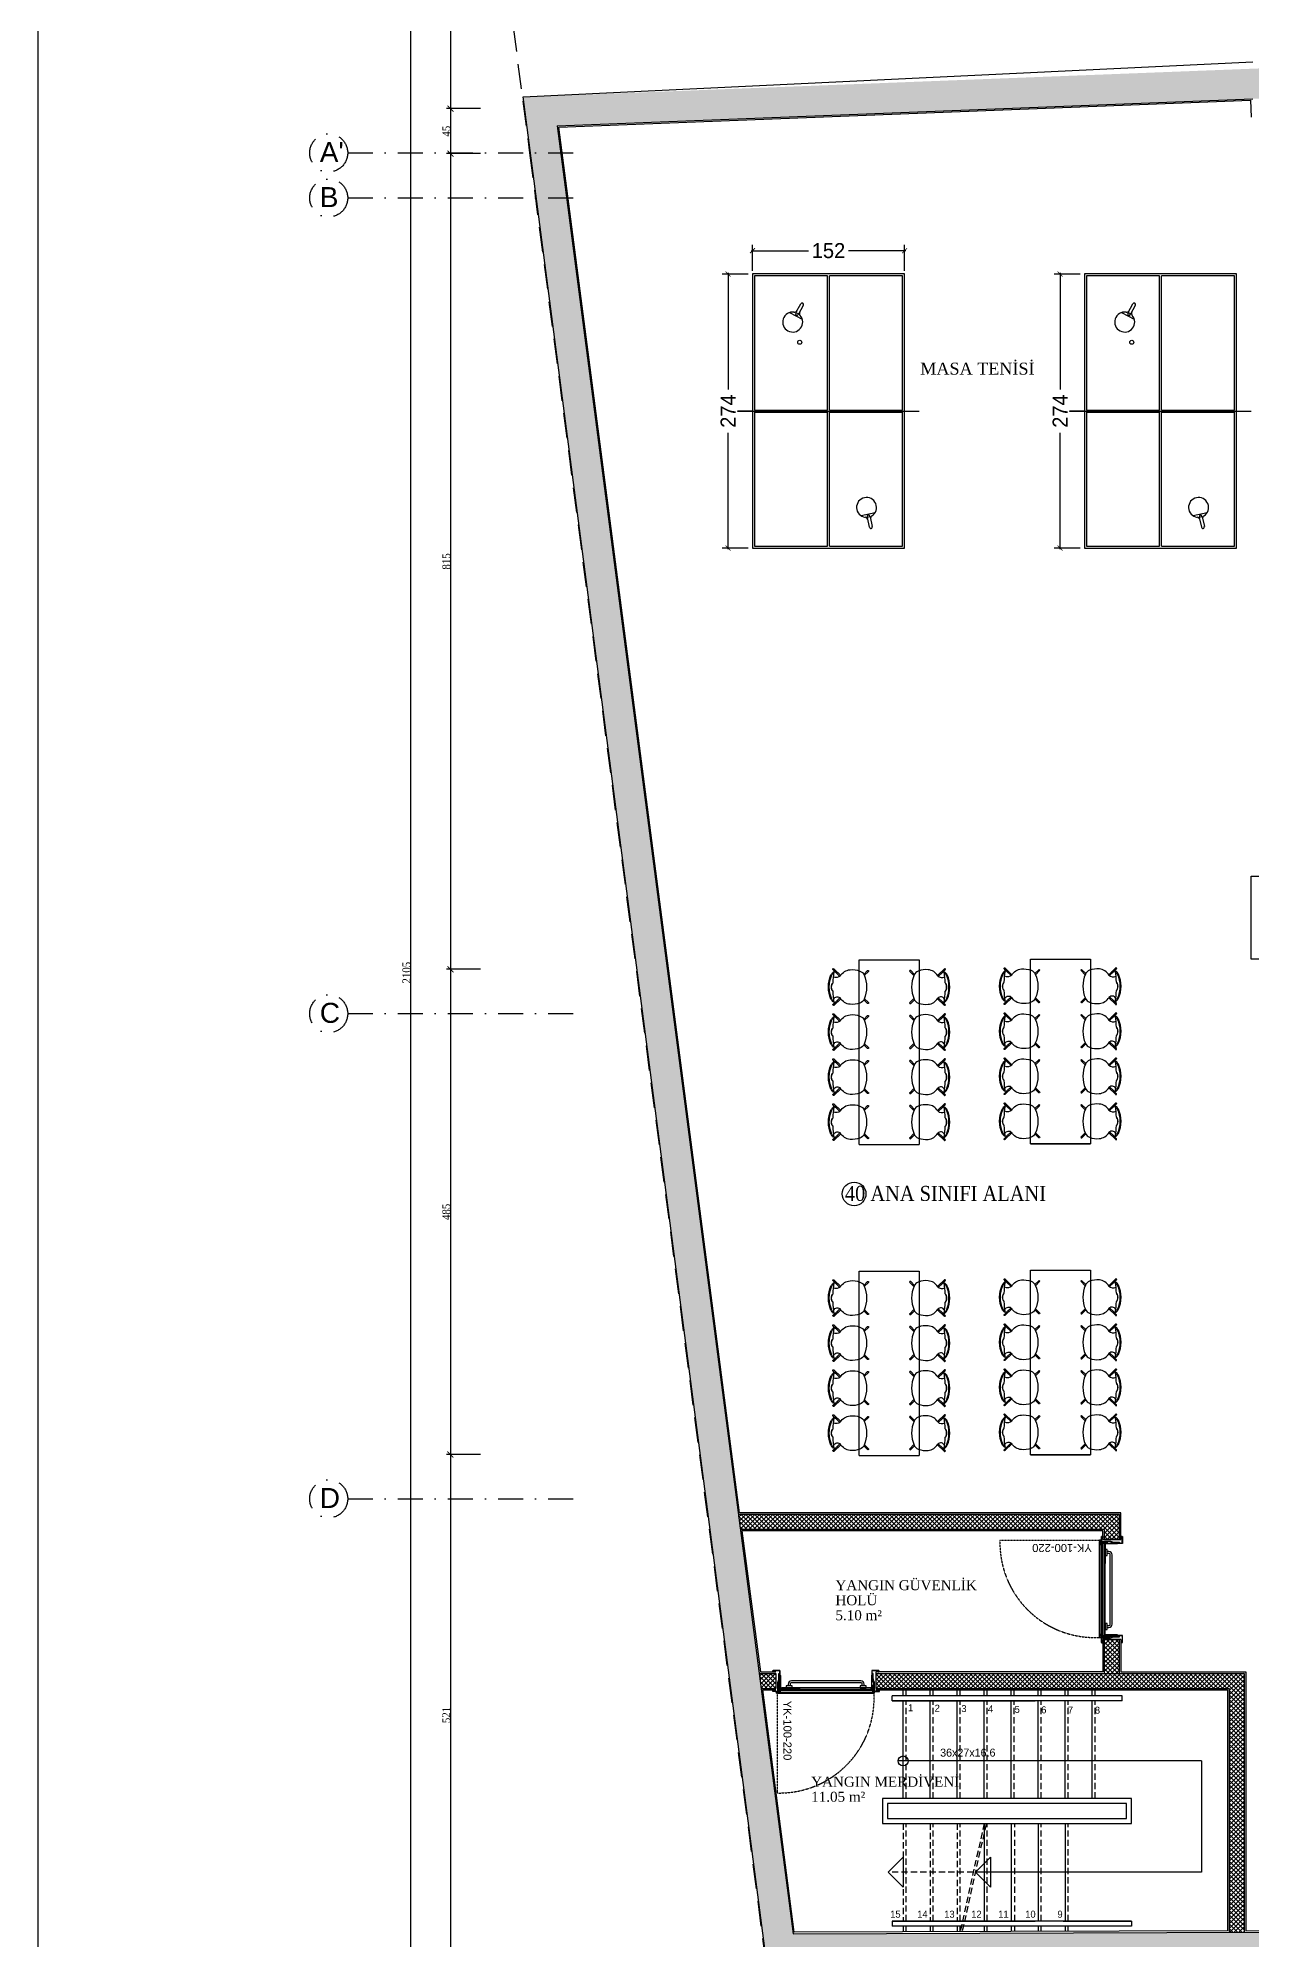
# Model space of a CAD drawing. Header units: millimetres. Extents: x -29311 to -3405, y 28913 to 42880.
# Drawn here: x -19540 to -18326, y 30478 to 32379 of the extents above; entities that cross this region are included whole.
import ezdxf
from ezdxf.enums import TextEntityAlignment as Align

# ---------------------------------------------------------------- set-up
doc = ezdxf.new("R2010")
doc.units = ezdxf.units.MM
for name, pattern in [('( Hidden )', [0.375, 0.25, -0.125]), ('DASHDOT', [1, 0.5, -0.25, 0, -0.25]), ('DASHDOT2', [0.5, 0.25, -0.125, 0, -0.125]), ('HIDDEN', [0.375, 0.25, -0.125]), ('HIDDEN2', [0.1875, 0.125, -0.0625])]:
    doc.linetypes.add(name, pattern=pattern)
for name, color, linetype in [('1.2 mm sac', 7, 'Continuous'), ('A-AKS', 57, 'DASHDOT'), ('A-AKS.', 57, 'DASHDOT2'), ('A-BA', 1, 'Continuous'), ('A-DUVAR', 53, 'Continuous'), ('A-DUVAR-ALCIPAN', 9, 'Continuous'), ('A-DUVAR-TARAMA', 251, 'Continuous'), ('A-HIDDEN', 8, 'HIDDEN2'), ('A-KAPI', 214, 'Continuous'), ('A-KAPI-AKSESUAR', 206, 'Continuous'), ('A-KAPI-METAL', 84, 'Continuous'), ('A-KAPI-PROFIL', 206, 'Continuous'), ('A-KORKULUK-KUPESTE', 206, 'Continuous'), ('A-MERDIVEN', 125, 'Continuous'), ('A-SIVA-IC', 97, 'Continuous'), ('A-TEFRIS', 251, 'Continuous'), ('A-YALITIM-ISI', 251, 'BATTING'), ('A-YAZI', 136, 'Continuous'), ('level', 10, 'Continuous'), ('symbol', 8, 'Continuous'), ('vaz_bina2', 161, 'Continuous'), ('yazı2', 9, 'Continuous'), ('Yazılar', 253, 'Continuous')]:
    doc.layers.add(name, color=color, linetype=linetype)
doc.layers.add('A-MBOFIS-NOT', color=130, linetype='Continuous', plot=False)
doc.layers.add('olcu-plan', color=7, linetype='Continuous', lineweight=20)
doc.layers.add('tarama-betonarme', color=252, linetype='Continuous', lineweight=13)
doc.styles.add('HA_SMART', font='')
doc.styles.get("Standard").update_dxf_attribs({"font": 'arial.ttf'})
doc.styles.add('text1', font='arial.ttf')
doc.styles.add('YAZ', font='times.ttf', dxfattribs={"height": 0.12})
doc.styles.add('YAZ-50', font='times.ttf', dxfattribs={"width": 0.9})
doc.styles.get('HA_SMART').set_extended_font_data('Sakkal Majalla')
doc.linetypes.add('BATTING', pattern='A,0.00254,-2.54,[134,ltypeshp.shx,S=2.54,R=0,X=-2.54,Y=0],-5.08,[134,ltypeshp.shx,S=2.54,R=180,X=2.54,Y=0],-2.54', length=10.16254)
doc.dimstyles.new('1-100HA', dxfattribs={"dimtxt": 15, "dimasz": 5, "dimexe": 6, "dimexo": 0, "dimgap": 2, "dimtad": 0, "dimdec": 1, "dimrnd": 0.5, "dimzin": 11, "dimtxsty": 'HA_SMART', "dimblk": 'ARCHTICK', "dimcen": 3, "dimdle": 1.25, "dimclrd": 256, "dimclrt": 7, "dimadec": 0, "dimazin": 0, "dimtfac": 1.25, "dimtdec": 1, "dimtofl": 0, "dimtmove": 1, "dimatfit": 3, "dimldrblk": 'ARCHTICK', "dimfxl": 20, "dimfxlon": 1, "dimtolj": 1, "dimtzin": 0, "dimarcsym": 0})
doc.dimstyles.new('1-50-plan', dxfattribs={"dimtxt": 8, "dimasz": 6, "dimexe": 4, "dimexo": 4, "dimgap": 0.00625, "dimtad": 1, "dimdec": 0, "dimrnd": 0.0005, "dimzin": 9, "dimdsep": 46, "dimtxsty": 'YAZ-50', "dimblk": 'ARCHTICK', "dimcen": 0.025, "dimdle": 4, "dimadec": 0, "dimazin": 0, "dimtfac": 1, "dimtdec": 0, "dimtmove": 0, "dimatfit": 3, "dimfxl": 30, "dimfxlon": 1, "dimarcsym": 0})
pattern_1 = [(45, (-100409.1814, 20486.1584), (-2.24506403, 2.24506403), []), (135, (-100409.1814, 20486.1584), (-2.24506403, -2.24506403), [])]

# ---------------------------------------------------------------- blocks, each defined once
blk = doc.blocks.new('ANTET')
at = {"layer": 'Yazılar', "elevation": 0}
blk.add_lwpolyline([(-18397.88, -50768.01), (-14785.5, -50768.01), (-14785.5, -52468.87), (-18397.88, -52468.87)], close=True, dxfattribs=at)
blk = doc.blocks.new('_ArchTick')
at = {"color": 0, "linetype": 'ByBlock', "const_width": 0.15}
blk.add_lwpolyline([(-0.5, -0.5), (0.5, 0.5)], dxfattribs=at)
blk = doc.blocks.new('*D344')
at = {"layer": 'DEFPOINTS', "color": 0, "transparency": 16777216}
for p in [(-19055.3, 32497.3), (-19127.9, 32308.5), (-19055.3, 32308.5)]:
    blk.add_point(p, dxfattribs=at)
at = {"layer": 'olcu-plan', "color": 0, "lineweight": -2, "transparency": 16777216}
for p, q in [((-19097.9, 32497.3), (-19131.9, 32497.3)), ((-19127.9, 32501.3), (-19127.9, 32304.5)), ((-19097.9, 32308.5), (-19131.9, 32308.5))]:
    blk.add_line(p, q, dxfattribs=at)
at = {"layer": 'olcu-plan', "color": 0, "lineweight": -2, "transparency": 16777216, "xscale": 6, "yscale": 6, "zscale": 6}
for p, rotation in [((-19127.9, 32497.3), 90), ((-19127.9, 32308.5), 270)]:
    blk.add_blockref('_ArchTick', p, dxfattribs=dict(at, rotation=rotation))
at = {"layer": 'olcu-plan', "color": 0, "transparency": 16777216, "insert": (-19132, 32402.9), "char_height": 8, "attachment_point": 5, "rotation": 90, "style": 'YAZ-50'}
blk.add_mtext('189', dxfattribs=at)
blk = doc.blocks.new('*D345')
at = {"layer": 'DEFPOINTS', "color": 0, "transparency": 16777216}
for p in [(-19055.3, 32308.5), (-19127.9, 32263.5), (-19055.3, 32263.5)]:
    blk.add_point(p, dxfattribs=at)
at = {"layer": 'olcu-plan', "color": 0, "lineweight": -2, "transparency": 16777216}
for p, q in [((-19097.9, 32308.5), (-19131.9, 32308.5)), ((-19127.9, 32312.5), (-19127.9, 32259.5)), ((-19097.9, 32263.5), (-19131.9, 32263.5))]:
    blk.add_line(p, q, dxfattribs=at)
at = {"layer": 'olcu-plan', "color": 0, "lineweight": -2, "transparency": 16777216, "xscale": 6, "yscale": 6, "zscale": 6}
for p, rotation in [((-19127.9, 32308.5), 90), ((-19127.9, 32263.5), 270)]:
    blk.add_blockref('_ArchTick', p, dxfattribs=dict(at, rotation=rotation))
at = {"layer": 'olcu-plan', "color": 0, "transparency": 16777216, "insert": (-19132, 32286), "char_height": 8, "attachment_point": 5, "rotation": 90, "style": 'YAZ-50'}
blk.add_mtext('45', dxfattribs=at)
blk = doc.blocks.new('*D346')
at = {"layer": 'DEFPOINTS', "color": 0, "transparency": 16777216}
for p in [(-19055.3, 32263.5), (-19127.9, 31448.2), (-19055.3, 31448.2)]:
    blk.add_point(p, dxfattribs=at)
at = {"layer": 'olcu-plan', "color": 0, "lineweight": -2, "transparency": 16777216}
for p, q in [((-19097.9, 32263.5), (-19131.9, 32263.5)), ((-19127.9, 32267.5), (-19127.9, 31444.2)), ((-19097.9, 31448.2), (-19131.9, 31448.2))]:
    blk.add_line(p, q, dxfattribs=at)
at = {"layer": 'olcu-plan', "color": 0, "lineweight": -2, "transparency": 16777216, "xscale": 6, "yscale": 6, "zscale": 6}
for p, rotation in [((-19127.9, 32263.5), 90), ((-19127.9, 31448.2), 270)]:
    blk.add_blockref('_ArchTick', p, dxfattribs=dict(at, rotation=rotation))
at = {"layer": 'olcu-plan', "color": 0, "transparency": 16777216, "insert": (-19132, 31855.9), "char_height": 8, "attachment_point": 5, "rotation": 90, "style": 'YAZ-50'}
blk.add_mtext('815', dxfattribs=at)
blk = doc.blocks.new('*D347')
at = {"layer": 'DEFPOINTS', "color": 0, "transparency": 16777216}
for p in [(-19055.3, 31448.2), (-19127.9, 30963.2), (-19055.3, 30963.2)]:
    blk.add_point(p, dxfattribs=at)
at = {"layer": 'olcu-plan', "color": 0, "lineweight": -2, "transparency": 16777216}
for p, q in [((-19097.9, 31448.2), (-19131.9, 31448.2)), ((-19127.9, 31452.2), (-19127.9, 30959.2)), ((-19097.9, 30963.2), (-19131.9, 30963.2))]:
    blk.add_line(p, q, dxfattribs=at)
at = {"layer": 'olcu-plan', "color": 0, "lineweight": -2, "transparency": 16777216, "xscale": 6, "yscale": 6, "zscale": 6}
for p, rotation in [((-19127.9, 31448.2), 90), ((-19127.9, 30963.2), 270)]:
    blk.add_blockref('_ArchTick', p, dxfattribs=dict(at, rotation=rotation))
at = {"layer": 'olcu-plan', "color": 0, "transparency": 16777216, "insert": (-19132, 31205.7), "char_height": 8, "attachment_point": 5, "rotation": 90, "style": 'YAZ-50'}
blk.add_mtext('485', dxfattribs=at)
blk = doc.blocks.new('*D348')
at = {"layer": 'DEFPOINTS', "color": 0, "transparency": 16777216}
for p in [(-19055.3, 30963.2), (-19127.9, 30442.3), (-19055.3, 30442.3)]:
    blk.add_point(p, dxfattribs=at)
at = {"layer": 'olcu-plan', "color": 0, "lineweight": -2, "transparency": 16777216}
for p, q in [((-19097.9, 30963.2), (-19131.9, 30963.2)), ((-19127.9, 30967.2), (-19127.9, 30438.3)), ((-19097.9, 30442.3), (-19131.9, 30442.3))]:
    blk.add_line(p, q, dxfattribs=at)
at = {"layer": 'olcu-plan', "color": 0, "lineweight": -2, "transparency": 16777216, "xscale": 6, "yscale": 6, "zscale": 6}
for p, rotation in [((-19127.9, 30963.2), 90), ((-19127.9, 30442.3), 270)]:
    blk.add_blockref('_ArchTick', p, dxfattribs=dict(at, rotation=rotation))
at = {"layer": 'olcu-plan', "color": 0, "transparency": 16777216, "insert": (-19132, 30702.8), "char_height": 8, "attachment_point": 5, "rotation": 90, "style": 'YAZ-50'}
blk.add_mtext('521', dxfattribs=at)
blk = doc.blocks.new('*D350')
at = {"layer": 'DEFPOINTS', "color": 0, "transparency": 16777216}
for p in [(-19055.3, 32497.3), (-19167.8, 30392.3), (-18805.2, 30392.3)]:
    blk.add_point(p, dxfattribs=at)
at = {"layer": 'olcu-plan', "color": 0, "lineweight": -2, "transparency": 16777216}
for p, q in [((-19137.8, 32497.3), (-19171.8, 32497.3)), ((-19167.8, 32501.3), (-19167.8, 30388.3)), ((-19137.8, 30392.3), (-19171.8, 30392.3))]:
    blk.add_line(p, q, dxfattribs=at)
at = {"layer": 'olcu-plan', "color": 0, "lineweight": -2, "transparency": 16777216, "xscale": 6, "yscale": 6, "zscale": 6}
for p, rotation in [((-19167.8, 32497.3), 90), ((-19167.8, 30392.3), 270)]:
    blk.add_blockref('_ArchTick', p, dxfattribs=dict(at, rotation=rotation))
at = {"layer": 'olcu-plan', "color": 0, "transparency": 16777216, "insert": (-19171.8, 31444.8), "char_height": 8, "attachment_point": 5, "rotation": 90, "style": 'YAZ-50'}
blk.add_mtext('2105', dxfattribs=at)
blk = doc.blocks.new('AKS')
at = {"layer": 'A-AKS.', "ltscale": 100}
for p, q in [((-175.3, 1916.2), (50, 1916.2)), ((-175.3, 1871.2), (50, 1871.2)), ((-175.3, 1055.8), (50, 1055.8)), ((-175.3, 570.8), (50, 570.8))]:
    blk.add_line(p, q, dxfattribs=at)
for centre in [(-194.3, 1916.2), (-194.3, 1871.2), (-194.3, 1055.8), (-194.3, 570.8)]:
    blk.add_circle(centre, 19, dxfattribs=at)
at = {"layer": 'A-AKS.', "ltscale": 100, "char_height": 20, "width": 18.894, "attachment_point": 1, "style": 'text1'}
for s, insert in [("A'", (-203.2, 1927)), ('B', (-203.2, 1882)), ('C', (-203.2, 1066.6)), ('D', (-203.2, 581.6))]:
    blk.add_mtext(s, dxfattribs=dict(at, insert=insert))
blk = doc.blocks.new('MASA TENİSİ')
at = {"layer": 'A-TEFRIS'}
for p, q in [((199.037, 173.097), (199.037, 171.283)), ((200.407, 172.95), (197.667, 172.95)), ((197.667, 172.95), (197.667, 171.43)), ((199.027, 172.93), (197.687, 172.93)), ((197.687, 172.93), (197.687, 172.2)), ((199.027, 172.93), (199.027, 172.2)), ((199.047, 172.93), (199.047, 172.2)), ((200.387, 172.93), (199.047, 172.93)), ((200.387, 172.2), (200.387, 172.93)), ((200.407, 171.43), (200.407, 172.95)), ((200.021, 172.579), (199.954, 172.453)), ((200.001, 172.52), (199.991, 172.502)), ((199.991, 172.502), (200.007, 172.488)), ((200.021, 172.515), (200.001, 172.52)), ((200.021, 172.515), (200.007, 172.488)), ((200.007, 172.488), (200.095, 172.441)), ((200.021, 172.515), (200.109, 172.468)), ((197.687, 172.2), (199.027, 172.2)), ((197.687, 172.18), (199.027, 172.18)), ((197.687, 172.18), (197.687, 171.45)), ((199.027, 172.18), (199.027, 171.45)), ((199.047, 172.2), (200.387, 172.2)), ((199.047, 172.18), (200.387, 172.18)), ((199.047, 172.18), (199.047, 171.45)), ((200.387, 171.45), (200.387, 172.18)), ((197.973, 171.803), (197.875, 171.782)), ((197.979, 171.774), (197.881, 171.752)), ((197.979, 171.774), (197.973, 171.803)), ((197.993, 171.802), (197.973, 171.803)), ((197.979, 171.774), (197.997, 171.783)), ((198.02, 171.725), (197.99, 171.864)), ((197.997, 171.783), (197.993, 171.802)), ((197.667, 171.43), (200.407, 171.43)), ((197.687, 171.45), (199.027, 171.45)), ((199.047, 171.45), (200.387, 171.45))]:
    blk.add_line(p, q, dxfattribs=at)
blk.add_lwpolyline([(199.033, 173.097), (199.04, 173.097), (199.04, 172.95), (199.033, 172.95)], close=True, dxfattribs=at)
blk.add_circle((199.724, 172.478), 0.02, dxfattribs=at)
for centre, radius, start, end in [((199.926, 172.548), 0.1, 352.1917, 311.6872), ((200.012, 172.451), 0.03, 61.9394, 131.6872), ((200.054, 172.531), 0.03, 172.1917, 241.9394), ((200.102, 172.454), 0.015, 241.9394, 61.9394), ((198.073, 171.81), 0.1, 212.5351, 172.0306), ((197.878, 171.767), 0.015, 102.2828, 282.2828), ((197.945, 171.828), 0.03, 282.2828, 352.0306), ((197.964, 171.74), 0.03, 32.5351, 102.2828)]:
    blk.add_arc(centre, radius, start, end, dxfattribs=at)
blk = doc.blocks.new('*D305')
at = {"layer": 'A-TEFRIS', "color": 0, "lineweight": -2, "transparency": 16777216}
for p, q in [((-18830.3, 32143.2), (-18856.3, 32143.2)), ((-18830.3, 31869.2), (-18856.3, 31869.2))]:
    blk.add_line(p, q, dxfattribs=at)
at = {"layer": 'A-TEFRIS', "lineweight": -2, "transparency": 16777216}
for p, q in [((-18850.3, 32144.5), (-18850.3, 32027.9)), ((-18850.3, 31868), (-18850.3, 31984.6))]:
    blk.add_line(p, q, dxfattribs=at)
at = {"layer": 'DEFPOINTS', "color": 0, "transparency": 16777216}
for p in [(-18850.3, 32143.2), (-18825.9, 32143.2), (-18825.9, 31869.2)]:
    blk.add_point(p, dxfattribs=at)
at = {"layer": 'A-TEFRIS', "lineweight": -2, "transparency": 16777216, "xscale": 5, "yscale": 5, "zscale": 5}
for p, rotation in [((-18850.3, 32143.2), 90), ((-18850.3, 31869.2), 270)]:
    blk.add_blockref('_ArchTick', p, dxfattribs=dict(at, rotation=rotation))
at = {"layer": 'A-TEFRIS', "color": 7, "transparency": 16777216, "insert": (-18850.3, 32006.2), "char_height": 15, "attachment_point": 5, "rotation": 90, "style": 'HA_SMART'}
blk.add_mtext('\\A1;274', dxfattribs=at)
blk = doc.blocks.new('*D306')
at = {"layer": 'A-TEFRIS', "color": 0, "lineweight": -2, "transparency": 16777216}
for p, q in [((-18825.9, 32146.5), (-18825.9, 32172.5)), ((-18673.9, 32146.5), (-18673.9, 32172.5))]:
    blk.add_line(p, q, dxfattribs=at)
at = {"layer": 'A-TEFRIS', "lineweight": -2, "transparency": 16777216}
for p, q in [((-18827.2, 32166.5), (-18769.8, 32166.5)), ((-18672.7, 32166.5), (-18730, 32166.5))]:
    blk.add_line(p, q, dxfattribs=at)
at = {"layer": 'DEFPOINTS', "color": 0, "transparency": 16777216}
for p in [(-18673.9, 32166.5), (-18825.9, 32143.2), (-18673.9, 32143.2)]:
    blk.add_point(p, dxfattribs=at)
at = {"layer": 'A-TEFRIS', "lineweight": -2, "transparency": 16777216, "xscale": 5, "yscale": 5, "zscale": 5, "rotation": 180}
blk.add_blockref('_ArchTick', (-18825.9, 32166.5), dxfattribs=at)
at = {"layer": 'A-TEFRIS', "lineweight": -2, "transparency": 16777216, "xscale": 5, "yscale": 5, "zscale": 5}
blk.add_blockref('_ArchTick', (-18673.9, 32166.5), dxfattribs=at)
at = {"layer": 'A-TEFRIS', "color": 7, "transparency": 16777216, "insert": (-18749.9, 32166.5), "char_height": 15, "attachment_point": 5, "style": 'HA_SMART'}
blk.add_mtext('\\A1;152', dxfattribs=at)
blk = doc.blocks.new('*D307')
at = {"layer": 'A-TEFRIS', "color": 0, "lineweight": -2, "transparency": 16777216}
for p, q in [((-18498.3, 32143.2), (-18524.3, 32143.2)), ((-18498.3, 31869.2), (-18524.3, 31869.2))]:
    blk.add_line(p, q, dxfattribs=at)
at = {"layer": 'A-TEFRIS', "lineweight": -2, "transparency": 16777216}
for p, q in [((-18518.3, 32144.5), (-18518.3, 32027.9)), ((-18518.3, 31868), (-18518.3, 31984.6))]:
    blk.add_line(p, q, dxfattribs=at)
at = {"layer": 'DEFPOINTS', "color": 0, "transparency": 16777216}
for p in [(-18518.3, 32143.2), (-18493.9, 32143.2), (-18493.9, 31869.2)]:
    blk.add_point(p, dxfattribs=at)
at = {"layer": 'A-TEFRIS', "lineweight": -2, "transparency": 16777216, "xscale": 5, "yscale": 5, "zscale": 5}
for p, rotation in [((-18518.3, 32143.2), 90), ((-18518.3, 31869.2), 270)]:
    blk.add_blockref('_ArchTick', p, dxfattribs=dict(at, rotation=rotation))
at = {"layer": 'A-TEFRIS', "color": 7, "transparency": 16777216, "insert": (-18518.3, 32006.2), "char_height": 15, "attachment_point": 5, "rotation": 90, "style": 'HA_SMART'}
blk.add_mtext('\\A1;274', dxfattribs=at)
blk = doc.blocks.new('100 KAPI YANGIN')
at = {"color": 8, "linetype": 'HIDDEN'}
blk.add_lwpolyline([(81930.7, 10390.9), (81830.7, 10390.9, 0.434958), (81929.7, 10294.2, 0.002371), (81930.7, 10294.2)], format="xyb", dxfattribs=at)
for radius in [1, 0.5, 0.4]:
    blk.add_circle((81931.2, 10391), radius)
at = {"linetype": 'ByBlock', "ltscale": 12}
blk.add_arc((81935.7, 10388.3), 0.0345, 8.5836, 75.4134, dxfattribs=at)
at = {"layer": '1.2 mm sac', "color": 0}
blk.add_line((81932, 10388.3), (81935.8, 10388.3), dxfattribs=at)
at = {"layer": 'A-DUVAR-ALCIPAN', "linetype": 'ByBlock', "ltscale": 12}
for p, q in [((81931.6, 10388.1), (81931.6, 10294.1)), ((81934.6, 10388.1), (81934.6, 10295.8))]:
    blk.add_line(p, q, dxfattribs=at)
at = {"layer": 'A-KAPI-AKSESUAR', "ltscale": 12}
for points in [[(81935.9, 10382), (81935.9, 10376), (81937.9, 10376), (81937.9, 10382)], [(81935.9, 10308), (81935.9, 10302), (81937.9, 10302), (81937.9, 10308)]]:
    blk.add_lwpolyline(points, close=True, dxfattribs=at)
for points in [[(81937.9, 10304), (81939.5, 10304, 0.414214), (81942.9, 10307.4), (81942.9, 10376.6, 0.414214), (81939.5, 10380), (81937.9, 10380)], [(81937.9, 10306), (81939.5, 10306, 0.414214), (81940.9, 10307.4), (81940.9, 10376.6, 0.414214), (81939.5, 10378), (81937.9, 10378)]]:
    blk.add_lwpolyline(points, format="xyb", dxfattribs=at)
at = {"layer": 'A-KAPI-METAL'}
for p, q in [((81930.2, 10294.1), (81930.2, 10389.9)), ((81930.3, 10390), (81932.1, 10390)), ((81930.4, 10294.1), (81930.4, 10389.8)), ((81930.4, 10389.8), (81931.6, 10389.8)), ((81930.4, 10389.8), (81932, 10389.8)), ((81935.8, 10388.3), (81930.4, 10388.3)), ((81930.4, 10388.3), (81930.4, 10386.3)), ((81930.6, 10386.3), (81930.4, 10386.3)), ((81935.6, 10388.1), (81930.6, 10388.1)), ((81930.6, 10386.3), (81930.6, 10388.1)), ((81932, 10389.8), (81931.8, 10389.8)), ((81931.8, 10389.8), (81931.8, 10388.4)), ((81932, 10388.5), (81932, 10389.8)), ((81932, 10388.5), (81935.9, 10388.5)), ((81932.1, 10388.5), (81932, 10388.5)), ((81932.1, 10389.9), (81932.1, 10388.5)), ((81935.6, 10386.3), (81935.6, 10388.1)), ((81935.8, 10386.3), (81935.6, 10386.3)), ((81935.8, 10388.3), (81935.8, 10386.3)), ((81935.8, 10295.6), (81935.8, 10386.3)), ((81935.9, 10388.4), (81935.9, 10368.1)), ((81935.9, 10295.6), (81935.9, 10383.6)), ((81930.3, 10294), (81932.1, 10294)), ((81930.4, 10295.6), (81930.4, 10297.6)), ((81930.4, 10297.6), (81930.6, 10297.6)), ((81935.8, 10295.6), (81930.4, 10295.6)), ((81931.6, 10294.1), (81930.4, 10294.1)), ((81930.4, 10294.1), (81932, 10294.1)), ((81930.6, 10297.6), (81930.6, 10295.8)), ((81935.6, 10295.8), (81930.6, 10295.8)), ((81931.8, 10294.2), (81931.8, 10295.5)), ((81932, 10294.2), (81931.8, 10294.2)), ((81932, 10295.5), (81935.9, 10295.5)), ((81932, 10295.4), (81932, 10294.1)), ((81932.1, 10295.4), (81932, 10295.4)), ((81932.1, 10294.1), (81932.1, 10295.4)), ((81935.6, 10295.8), (81935.6, 10297.6)), ((81935.6, 10297.6), (81935.8, 10297.6)), ((81935.8, 10295.6), (81935.8, 10297.6))]:
    blk.add_line(p, q, dxfattribs=at)
for points in [[(81933.6, 10395.2, -0.414214), (81933.7, 10395.1), (81933.7, 10394.2), (81933.5, 10394.2), (81933.5, 10394.9, 0.414214), (81933.5, 10395), (81932.5, 10395, 0.414214), (81932.4, 10394.9), (81932.4, 10389.5, 0.414214), (81932.5, 10389.5), (81937.9, 10389.5, -0.414214), (81938, 10389.4), (81938, 10388.1, -0.414154), (81937.9, 10388), (81936.5, 10388), (81946.7, 10388), (81948.2, 10388), (81946.7, 10388), (81946.7, 10388.2), (81948.2, 10388.2, -1), (81948.2, 10387.8), (81936.5, 10387.8, -0.938583), (81936.5, 10388.2), (81937.8, 10388.2, 0.414214), (81937.8, 10388.2), (81937.8, 10389.2, 0.414214), (81937.8, 10389.3), (81932.3, 10389.3, -0.414214), (81932.2, 10389.4), (81932.2, 10395.1, -0.414214), (81932.3, 10395.2)], [(81953.2, 10395.1), (81953.2, 10388.3, -0.414214), (81953.1, 10388.2), (81942.1, 10388.2), (81942.1, 10388.4), (81953, 10388.4, 0.414214), (81953, 10388.4), (81953, 10394.9, 0.414214), (81953, 10395), (81952, 10395, 0.414214), (81951.9, 10394.9), (81951.9, 10394.2), (81951.7, 10394.2), (81951.7, 10395.1, -0.414214), (81951.8, 10395.2), (81953.1, 10395.2, -0.414214)], [(81933.6, 10288.8, 0.414214), (81933.7, 10288.9), (81933.7, 10289.8), (81933.5, 10289.8), (81933.5, 10289, -0.414214), (81933.5, 10289), (81932.5, 10289, -0.414214), (81932.4, 10289), (81932.4, 10294.8, -0.414214), (81932.5, 10294.9), (81938, 10294.9, 0.414214), (81938.1, 10295), (81938.1, 10296.3, 0.414154), (81938, 10296.4), (81936.5, 10296.4), (81946.7, 10296.4), (81948.2, 10296.4), (81946.7, 10296.4), (81946.7, 10296.2), (81948.2, 10296.2, 1), (81948.2, 10296.6), (81936.5, 10296.6, 0.938583), (81936.5, 10296.2), (81937.9, 10296.2, -0.414214), (81937.9, 10296.1), (81937.9, 10295.1, -0.414214), (81937.9, 10295.1), (81932.3, 10295.1, 0.414214), (81932.2, 10295), (81932.2, 10288.9, 0.414214), (81932.3, 10288.8)], [(81953.2, 10289.3), (81953.2, 10296.1, 0.414214), (81953.1, 10296.2), (81942.1, 10296.2), (81942.1, 10296), (81953, 10296, -0.414214), (81953, 10295.9), (81953, 10289.4, -0.414214), (81953, 10289.4), (81952, 10289.4, -0.414214), (81951.9, 10289.4), (81951.9, 10290.2), (81951.7, 10290.2), (81951.7, 10289.3, 0.414214), (81951.8, 10289.2), (81953.1, 10289.2, 0.414214)]]:
    blk.add_lwpolyline(points, format="xyb", close=True, dxfattribs=at)
for centre, radius, start, end in [((81930.3, 10389.9), 0.08, 90, 180), ((81931.9, 10388.4), 0.0816, 175.9619, 272.2852), ((81932, 10388.5), 0.0478, 183.8905, 244.8281), ((81932.1, 10389.9), 0.08, 0, 90), ((81935.9, 10388.4), 0.08, 0, 90), ((81930.3, 10294.1), 0.08, 180, 270), ((81931.9, 10295.5), 0.0816, 87.7148, 184.0381), ((81932, 10295.4), 0.0478, 115.1719, 176.1095), ((81932.1, 10294.1), 0.08, 270, 0), ((81935.9, 10295.6), 0.08, 270, 0)]:
    blk.add_arc(centre, radius, start, end, dxfattribs=at)
at = {"layer": 'A-KAPI-PROFIL'}
for points in [[(81941.1, 10390.5), (81944.2, 10389.4), (81950.2, 10389.4), (81950.2, 10388.4), (81944, 10388.4), (81940.8, 10389.6), (81932.4, 10389.6), (81932.4, 10390.5)], [(81941.1, 10293.8), (81944.2, 10294.9), (81950.2, 10294.9), (81950.2, 10295.9), (81944, 10295.9), (81940.8, 10294.8), (81932.4, 10294.8), (81932.4, 10293.8)]]:
    blk.add_lwpolyline(points, close=True, dxfattribs=at)
at = {"layer": 'A-KAPI-PROFIL', "color": 8}
for points in [[(81937.3, 10388.2, 0.414214), (81937.5, 10388.4), (81937.5, 10389.1, 0.414214), (81937.3, 10389.3), (81936.2, 10389.3, 0.414214), (81936, 10389.1), (81936, 10387.7, 0.414214), (81936.1, 10387.6), (81936.4, 10387.6, 1), (81936.4, 10387.8), (81936.3, 10387.8), (81936.3, 10388.2)], [(81937.3, 10295.1, 0.414214), (81937.5, 10295.3), (81937.5, 10296, 0.414214), (81937.3, 10296.2), (81936.3, 10296.2), (81936.3, 10296.6), (81936.4, 10296.6, 1), (81936.4, 10296.8), (81936.1, 10296.8, 0.414214), (81936, 10296.7), (81936, 10295.6), (81936, 10295.3, 0.414214), (81936.2, 10295.1)]]:
    blk.add_lwpolyline(points, format="xyb", close=True, dxfattribs=at)
at = {"layer": 'A-KAPI-PROFIL'}
for points in [[(81947.6, 10388.5), (81947.6, 10388.4), (81946, 10388.4), (81944.6, 10389.2), (81942.2, 10389.2), (81942.2, 10388.5), (81942.1, 10388.5), (81942.1, 10389.3), (81944.6, 10389.3), (81946, 10388.5), (81947.6, 10388.5)], [(81947.6, 10295.8), (81947.6, 10295.9), (81946, 10295.9), (81944.6, 10295.1), (81942.2, 10295.1), (81942.2, 10295.8), (81942.1, 10295.8), (81942.1, 10295), (81944.6, 10295), (81946, 10295.8), (81947.6, 10295.8)]]:
    blk.add_lwpolyline(points, dxfattribs=at)
at = {"layer": 'A-YALITIM-ISI', "linetype": 'BATTING', "ltscale": 0.001}
blk.add_line((81933.1, 10295.8), (81933.1, 10388.1), dxfattribs=at)
at = {"layer": 'DEFPOINTS', "linetype": 'ByBlock', "ltscale": 12}
for p, q in [((81950.2, 10392.2), (81935.2, 10392.2)), ((81950.2, 10292.2), (81935.2, 10292.2))]:
    blk.add_line(p, q, dxfattribs=at)
blk = doc.blocks.new('oking')
at = {"layer": 'symbol'}
for p, q in [((99299.1, 28222.4), (99299.1, 28192.4)), ((99299.1, 28222.4), (99314.1, 28207.4)), ((99314.1, 28207.4), (99299.1, 28192.4))]:
    blk.add_line(p, q, dxfattribs=at)
blk = doc.blocks.new('COLLECTIVE')
for p, q in [((-0.244, 0.438), (-0.154, 0.345)), ((-0.232, 0.449), (-0.2, 0.415)), ((-0.2, 0.433), (-0.2, 0.445)), ((-0.196, 0.412), (-0.2, 0.415)), ((-0.196, 0.412), (-0.142, 0.356)), ((0.196, 0.412), (0.142, 0.356)), ((0.244, 0.438), (0.155, 0.345)), ((0.2, 0.415), (0.196, 0.412)), ((0.232, 0.449), (0.2, 0.415)), ((0.2, 0.433), (0.2, 0.445)), ((-0.169, 0.038), (-0.219, -0.012)), ((-0.154, 0.031), (-0.208, -0.024)), ((0.153, 0.031), (0.208, -0.024)), ((0.169, 0.038), (0.219, -0.012))]:
    blk.add_line(p, q)
for centre, radius, start, end in [((0, 0.111), 0.398, 66.1786, 113.8214), ((-0.237, 0.443), 0.00807, 51.3029, 216.6971), ((-0.064, 0.205), 0.167, 120.61, 174.8623), ((-0.114, 0.373), 0.111, 114.552, 140.1569), ((-0.12, 0.372), 0.1, 113.8214, 142.7132), ((0, -0.811), 1.26, 92.5487, 99.1259), ((-0.185, 0.388), 0.008, 50.84, 230.84), ((0, 0.1), 0.398, 66.1786, 113.8214), ((-0.202, 0.403), 0.0759, 314.1372, 30.2029), ((0, -0.811), 1.26, 80.8741, 87.4626), ((0.184, 0.389), 0.0537, 114.1616, 229.199), ((0.064, 0.205), 0.167, 5.1377, 59.39), ((0.114, 0.373), 0.111, 39.8431, 65.448), ((0.12, 0.372), 0.1, 37.2868, 66.1786), ((0.184, 0.387), 0.008, 309.16, 129.16), ((0.237, 0.442), 0.00807, 323.3029, 128.6971), ((0.048, 0.189), 0.28, 173.6923, 200.7899), ((-0.12, 0.125), 0.1, 200.7899, 246.1786), ((0, 0.398), 0.398, 246.1786, 293.8214), ((0.12, 0.125), 0.1, 293.8214, 339.2101), ((-0.048, 0.189), 0.28, 339.2101, 6.3077), ((-0.214, -0.018), 0.008, 135, 315), ((0.213, -0.018), 0.008, 225, 45)]:
    blk.add_arc(centre, radius, start, end)
for centre, major_axis, ratio, start_param, end_param in [((-0.001, 0.436), (0.0589, 0.0011), 0.578981, 0.291192, 2.786483), ((-0.001, 0.442), (0.0575, 0.0016), 0.417867, 0.181854, 2.823267)]:
    blk.add_ellipse(centre, major_axis=major_axis, ratio=ratio, start_param=start_param, end_param=end_param)
blk = doc.blocks.new('anasinifi')
at = {"layer": 'A-TEFRIS'}
for p, q in [((81529.3, 15703.4), (81529.3, 15753)), ((81529.3, 15703.4), (81529.3, 15753)), ((81529.3, 15753), (81589.3, 15753)), ((81589.3, 15753), (81589.3, 15703.4)), ((81589.3, 15753), (81589.3, 15703.4)), ((81700.5, 15704.2), (81700.5, 15753.8)), ((81700.5, 15704.2), (81700.5, 15753.8)), ((81700.5, 15753.8), (81760.5, 15753.8)), ((81760.5, 15753.8), (81760.5, 15704.2)), ((81760.5, 15753.8), (81760.5, 15704.2)), ((81700.5, 15569.2), (81700.5, 15704.2)), ((81700.5, 15569.2), (81700.5, 15704.2)), ((81760.5, 15704.2), (81760.5, 15569.2)), ((81760.5, 15704.2), (81760.5, 15569.2)), ((81529.3, 15568.4), (81529.3, 15703.4)), ((81589.3, 15703.4), (81589.3, 15568.4)), ((81589.3, 15703.4), (81589.3, 15568.4)), ((81529.3, 15568.4), (81589.3, 15568.4)), ((81700.5, 15569.2), (81760.5, 15569.2)), ((81760.5, 15569.2), (81700.5, 15569.2)), ((81760.5, 15569.2), (81700.5, 15569.2)), ((81700.5, 15569.2), (81760.5, 15569.2)), ((81529.3, 15392.5), (81529.3, 15442)), ((81529.3, 15392.5), (81529.3, 15442)), ((81529.3, 15442), (81589.3, 15442)), ((81589.3, 15442), (81589.3, 15392.5)), ((81589.3, 15442), (81589.3, 15392.5)), ((81700.5, 15393.3), (81700.5, 15442.8)), ((81700.5, 15393.3), (81700.5, 15442.8)), ((81700.5, 15442.8), (81760.5, 15442.8)), ((81760.5, 15442.8), (81760.5, 15393.3)), ((81760.5, 15442.8), (81760.5, 15393.3)), ((81529.3, 15257.5), (81529.3, 15392.5)), ((81589.3, 15392.5), (81589.3, 15257.5)), ((81589.3, 15392.5), (81589.3, 15257.5)), ((81700.5, 15258.3), (81700.5, 15393.3)), ((81700.5, 15258.3), (81700.5, 15393.3)), ((81760.5, 15393.3), (81760.5, 15258.3)), ((81760.5, 15393.3), (81760.5, 15258.3)), ((81529.3, 15257.5), (81589.3, 15257.5)), ((81700.5, 15258.3), (81760.5, 15258.3)), ((81760.5, 15258.3), (81700.5, 15258.3)), ((81760.5, 15258.3), (81700.5, 15258.3)), ((81700.5, 15258.3), (81760.5, 15258.3))]:
    blk.add_line(p, q, dxfattribs=at)
at = {"layer": 'A-TEFRIS', "color": 7, "lineweight": 0}
for points in [[(81760.5, 15569.2), (81700.5, 15569.2)], [(81760.5, 15258.3), (81700.5, 15258.3)]]:
    blk.add_lwpolyline(points, dxfattribs=at)
at = {"layer": 'A-TEFRIS'}
blk.add_circle((81524.3, 15519.1), 11.8, dxfattribs=at)
at = {"layer": 'A-TEFRIS', "extrusion": (0, 0, -1), "xscale": 75.00000000047294, "yscale": 75.00000000047294, "zscale": -75.00000000047748, "rotation": 270}
for p in [(-81536.8, 15725.9), (-81708, 15726.7), (-81536.8, 15680.9), (-81708, 15681.7), (-81536.8, 15635.9), (-81708, 15636.7), (-81536.8, 15590.9), (-81708, 15591.7), (-81536.8, 15415), (-81708, 15415.8), (-81536.8, 15370), (-81708, 15370.8), (-81536.8, 15325), (-81708, 15325.8), (-81536.8, 15280), (-81708, 15280.8)]:
    blk.add_blockref('COLLECTIVE', p, dxfattribs=at)
at = {"layer": 'A-TEFRIS', "xscale": 75.00000000047294, "yscale": 75.00000000047294, "zscale": 75.00000000047294, "rotation": 270}
for p in [(81581.8, 15725.9), (81753, 15726.7), (81581.8, 15680.9), (81753, 15681.7), (81581.8, 15635.9), (81753, 15636.7), (81581.8, 15590.9), (81753, 15591.7), (81581.8, 15415), (81753, 15415.8), (81581.8, 15370), (81753, 15370.8), (81581.8, 15325), (81753, 15325.8), (81581.8, 15280), (81753, 15280.8)]:
    blk.add_blockref('COLLECTIVE', p, dxfattribs=at)
at = {"layer": 'A-TEFRIS', "style": 'YAZ-50', "width": 0.9}
blk.add_text('40 ANA SINIFI ALANI', height=15, dxfattribs=at).set_placement((81515.1, 15512.1))

msp = doc.modelspace()

# ---------------------------------------------------------------- hatches: boundary and pattern name
at = {"layer": 'A-DUVAR-TARAMA'}
h = msp.add_hatch(dxfattribs=at)
h.set_pattern_fill('ANSI37', color=256)
h.set_pattern_definition(pattern_1)
h.paths.add_polyline_path([(-18838.15, 30888.34), (-18840.1, 30903.34), (-18458.95, 30903.34), (-18458.95, 30878.34), (-18473.95, 30878.34), (-18473.95, 30888.34)])
h = msp.add_hatch(dxfattribs=at)
h.set_pattern_fill('ANSI37', color=256)
h.set_pattern_definition([(45, (-100244.7386, 15842.625), (-2.24506403, 2.24506403), []), (135, (-100244.7386, 15842.625), (-2.24506403, -2.24506403), [])])
h.paths.add_polyline_path([(-18473.95, 30778.34), (-18458.95, 30778.34), (-18458.95, 30744.34), (-18334.28, 30744.34), (-18334.28, 30485.2), (-18334.28, 30485.64), (-18349.28, 30485.59), (-18349.28, 30729.34), (-18702.38, 30729.34), (-18702.38, 30744.34), (-18473.95, 30744.34)])
h = msp.add_hatch(dxfattribs=at)
h.set_pattern_fill('ANSI37', color=256)
h.set_pattern_definition(pattern_1)
h.paths.add_polyline_path([(-18817.39, 30729.34), (-18819.35, 30744.34), (-18802.38, 30744.34), (-18802.38, 30729.34)])
at = {"layer": 'tarama-betonarme'}
h = msp.add_hatch(dxfattribs=at)
h.set_pattern_fill('ANSI35', color=256, scale=25, style=0)
h.set_pattern_definition([(45, (-65876.5644, 45834.01), (-4.4194174, 4.4194174), []), (45, (-65872.145, 45834.01), (-4.4194174, 4.4194174), [7.8125, -1.5625, 0, -1.5625])])
h.paths.add_polyline_path([(-18785.37, 30484.04), (-19021.29, 32291.44), (-14216.73, 32477.67), (-13835.02, 30501.63)], flags=16)
h.paths.add_polyline_path([(-18811.7, 30453.95), (-19055.29, 32320.15), (-14192.15, 32508.65), (-13798.7, 30471.76)])

# ---------------------------------------------------------------- linework, layer by layer
at = {"layer": 'A-BA'}
for p, q in [((-19055.29, 32320.15), (-18325.74, 32355.15)), ((-18811.7, 30453.95), (-19055.29, 32320.15)), ((-18811.7, 30453.95), (-19055.29, 32320.15)), ((-19021.29, 32291.44), (-18325.74, 32318.4))]:
    msp.add_line(p, q, dxfattribs=at)
msp.add_lwpolyline([(-19021.29, 32291.44), (-18785.37, 30484.04), (-13835.02, 30501.63)], dxfattribs=at)
at = {"layer": 'A-DUVAR'}
for p, q in [((-18473.95, 30888.34), (-18838.15, 30888.34)), ((-18473.95, 30878.34), (-18473.95, 30888.34))]:
    msp.add_line(p, q, dxfattribs=at)
for points in [[(-18458.95, 30878.34), (-18458.95, 30903.34), (-18840.1, 30903.34)], [(-18473.95, 30878.34), (-18458.95, 30878.34)], [(-18473.95, 30744.34), (-18473.95, 30778.34)], [(-18473.95, 30778.34), (-18458.95, 30778.34)], [(-18458.95, 30744.34), (-18458.95, 30778.34)], [(-18819.35, 30744.34), (-18802.38, 30744.34)], [(-18702.38, 30744.34), (-18568.17, 30744.34)], [(-18568.17, 30744.34), (-18334.28, 30744.34), (-18334.28, 30485.2)], [(-18817.39, 30729.34), (-18802.38, 30729.34)], [(-18702.38, 30729.34), (-18349.28, 30729.34), (-18349.28, 30485.2)]]:
    msp.add_lwpolyline(points, dxfattribs=at)
at = {"layer": 'A-HIDDEN', "ltscale": 50}
for p, q in [((-18672.28, 30619.34), (-18672.28, 30716.84)), ((-18645.28, 30619.34), (-18645.28, 30716.84)), ((-18618.28, 30619.34), (-18618.28, 30716.84)), ((-18591.28, 30619.34), (-18591.28, 30716.84)), ((-18564.28, 30619.34), (-18564.28, 30716.84)), ((-18537.28, 30619.34), (-18537.28, 30716.84)), ((-18510.28, 30619.34), (-18510.28, 30716.84)), ((-18483.28, 30619.34), (-18483.28, 30716.84)), ((-18675.28, 30594.34), (-18675.28, 30496.84)), ((-18672.28, 30496.84), (-18672.28, 30594.34)), ((-18648.28, 30594.34), (-18648.28, 30496.84)), ((-18645.28, 30496.84), (-18645.28, 30594.34)), ((-18621.28, 30594.34), (-18621.28, 30496.84)), ((-18618.28, 30496.84), (-18618.28, 30594.34)), ((-18591.28, 30496.84), (-18591.28, 30594.34)), ((-18563.53, 30496.84), (-18563.53, 30594.34)), ((-18537.28, 30496.84), (-18537.28, 30594.34)), ((-18510.28, 30496.84), (-18510.28, 30594.34)), ((-18605.13, 30545.59), (-18690.28, 30545.59)), ((-18675.28, 30491.84), (-18675.28, 30485.93)), ((-18672.28, 30486.51), (-18672.28, 30491.84)), ((-18648.28, 30491.84), (-18648.28, 30486.03)), ((-18645.28, 30486.51), (-18645.28, 30491.84)), ((-18621.28, 30491.84), (-18621.28, 30486.12)), ((-18618.28, 30486.51), (-18618.28, 30491.84)), ((-18591.28, 30486.51), (-18591.28, 30491.84)), ((-18563.53, 30486.51), (-18563.53, 30491.84)), ((-18537.28, 30486.51), (-18537.28, 30491.84)), ((-18510.28, 30486.51), (-18510.28, 30491.84))]:
    msp.add_line(p, q, dxfattribs=at)
for points in [[(-18594.28, 30594.34), (-18618.28, 30486.51)], [(-18592.33, 30593.9), (-18616.33, 30486.07)]]:
    msp.add_lwpolyline(points, dxfattribs=at)
at = {"layer": 'A-KORKULUK-KUPESTE'}
for p, q in [((-18686.28, 30716.84), (-18686.28, 30721.84)), ((-18686.28, 30716.84), (-18543.28, 30716.84)), ((-18456.28, 30716.84), (-18456.28, 30721.84)), ((-18686.28, 30496.84), (-18686.28, 30491.84)), ((-18686.28, 30496.84), (-18543.28, 30496.84)), ((-18515.28, 30496.84), (-18446.78, 30496.84)), ((-18446.78, 30496.84), (-18446.78, 30491.84))]:
    msp.add_line(p, q, dxfattribs=at)
for points in [[(-18456.28, 30721.84), (-18686.28, 30721.84)], [(-18456.28, 30716.84), (-18686.28, 30716.84)], [(-18446.78, 30496.84), (-18686.28, 30496.84)], [(-18446.78, 30491.84), (-18686.28, 30491.84)]]:
    msp.add_lwpolyline(points, dxfattribs=at)
for points in [[(-18446.78, 30619.34), (-18695.78, 30619.34), (-18695.78, 30594.34), (-18446.78, 30594.34)], [(-18451.78, 30614.34), (-18690.78, 30614.34), (-18690.78, 30599.34), (-18451.78, 30599.34)]]:
    msp.add_lwpolyline(points, close=True, dxfattribs=at)
at = {"layer": 'A-MERDIVEN'}
for p, q in [((-18675.28, 30721.84), (-18675.28, 30729.34)), ((-18672.28, 30721.84), (-18672.28, 30729.34)), ((-18648.28, 30721.84), (-18648.28, 30729.34)), ((-18645.28, 30721.84), (-18645.28, 30729.34)), ((-18621.28, 30721.84), (-18621.28, 30729.34)), ((-18618.28, 30721.84), (-18618.28, 30729.34)), ((-18594.28, 30721.84), (-18594.28, 30729.34)), ((-18591.28, 30721.84), (-18591.28, 30729.34)), ((-18567.28, 30721.84), (-18567.28, 30729.34)), ((-18564.28, 30721.84), (-18564.28, 30729.34)), ((-18540.28, 30721.84), (-18540.28, 30729.34)), ((-18537.28, 30721.84), (-18537.28, 30729.34)), ((-18513.28, 30721.84), (-18513.28, 30729.34)), ((-18510.28, 30721.84), (-18510.28, 30729.34)), ((-18486.28, 30721.84), (-18486.28, 30729.34)), ((-18483.28, 30721.84), (-18483.28, 30729.34)), ((-18675.28, 30619.34), (-18675.28, 30716.84)), ((-18648.28, 30619.34), (-18648.28, 30716.84)), ((-18621.28, 30619.34), (-18621.28, 30716.84)), ((-18594.28, 30619.34), (-18594.28, 30716.84)), ((-18567.28, 30619.34), (-18567.28, 30716.84)), ((-18540.28, 30619.34), (-18540.28, 30716.84)), ((-18513.28, 30619.34), (-18513.28, 30716.84)), ((-18486.28, 30619.34), (-18486.28, 30716.84)), ((-18594.28, 30594.34), (-18594.28, 30496.84)), ((-18567.28, 30594.34), (-18567.28, 30496.84)), ((-18540.28, 30594.34), (-18540.28, 30496.84)), ((-18513.28, 30594.34), (-18513.28, 30496.84)), ((-18594.28, 30491.84), (-18594.28, 30486.22)), ((-18567.28, 30491.84), (-18567.28, 30486.32)), ((-18540.28, 30491.84), (-18540.28, 30486.41)), ((-18513.28, 30491.84), (-18513.28, 30486.51))]:
    msp.add_line(p, q, dxfattribs=at)
at = {"layer": 'A-SIVA-IC'}
for points in [[(-18457.45, 30878.34), (-18457.45, 30904.84), (-18838.79, 30904.84), (-19019.59, 32290.01), (-18327.89, 32316.82), (-18327.24, 32300.09)], [(-18475.45, 30878.34), (-18475.45, 30886.84), (-18836.44, 30886.84), (-18818.03, 30745.84), (-18802.38, 30745.84)], [(-18473.95, 30878.34), (-18475.45, 30878.34)], [(-18458.95, 30878.34), (-18457.45, 30878.34)], [(-18475.45, 30778.34), (-18475.45, 30745.84), (-18702.38, 30745.84)], [(-18473.95, 30778.34), (-18475.45, 30778.34)], [(-18457.45, 30778.34), (-18458.95, 30778.34)], [(-18457.45, 30778.34), (-18457.45, 30745.84), (-18332.78, 30745.84), (-18332.78, 30487.15), (-18095, 30487.99)], [(-18702.38, 30744.34), (-18702.38, 30745.84)], [(-18702.38, 30727.77), (-18350.78, 30727.77), (-18350.78, 30487.08), (-18784.06, 30485.55), (-18815.68, 30727.84), (-18802.38, 30727.84)], [(-18702.38, 30729.34), (-18702.38, 30727.77)]]:
    msp.add_lwpolyline(points, dxfattribs=at)
msp.add_lwpolyline([(-18327.24, 31541.25), (-18244.24, 31541.25), (-18244.24, 31458.26), (-18327.24, 31458.26)], close=True, dxfattribs=at)
at = {"layer": 'symbol'}
for p, q in [((-18376.98, 30656.84), (-18680.28, 30656.84)), ((-18376.98, 30656.84), (-18376.98, 30545.59)), ((-18376.98, 30545.59), (-18603.08, 30545.59))]:
    msp.add_line(p, q, dxfattribs=at)
msp.add_circle((-18675.28, 30656.84), 5, dxfattribs=at)
at = {"layer": 'vaz_bina2', "linetype": '( Hidden )', "ltscale": 100}
msp.add_lwpolyline([(-19048.76, 32264.27), (-18805.18, 30398.07), (-13792.17, 30415.88), (-12774.38, 30419.5), (-13043.32, 31811.75), (-13285.11, 32294.07), (-13613.35, 32584.73), (-13970.55, 32773.34), (-14341.7, 32883.42), (-14710.49, 32932.8), (-19113.74, 32762.13)], close=True, dxfattribs=at)

# ---------------------------------------------------------------- block references
at = {"xscale": 2, "yscale": 2, "zscale": 2}
msp.add_blockref('ANTET', (17255.54, 134667.87, 0), dxfattribs=at)
at = {"layer": 'A-AKS'}
msp.add_blockref('AKS', (-19055.29, 30348.07), dxfattribs=at)
at = {"layer": 'A-HIDDEN', "ltscale": 50, "xscale": -1}
msp.add_blockref('oking', (80623.83, 2338.22), dxfattribs=at)
at = {"layer": 'A-KAPI'}
msp.add_blockref('100 KAPI YANGIN', (-100409.18, 20486.16), dxfattribs=at)
at = {"layer": 'A-KAPI', "rotation": 90}
msp.add_blockref('100 KAPI YANGIN', (-8410.2, -51205.89), dxfattribs=at)
at = {"layer": 'A-MBOFIS-NOT'}
msp.add_blockref('anasinifi', (-100248.58, 15704.55), dxfattribs=at)
at = {"layer": 'A-TEFRIS', "xscale": 100, "yscale": 100, "zscale": 100, "rotation": 90}
for p in [(-1530.88, 12102.56), (-1198.88, 12102.56)]:
    msp.add_blockref('MASA TENİSİ', p, dxfattribs=at)
at = {"layer": 'symbol', "xscale": -1}
msp.add_blockref('oking', (80711.03, 2338.22), dxfattribs=at)

# ---------------------------------------------------------------- texts
at = {"layer": 'A-YAZI', "style": 'YAZ-50'}
msp.add_text('MASA TENİSİ', height=12, dxfattribs=at).set_placement((-18600.99, 32042.61), align=Align.CENTER)
at = {"layer": 'A-YAZI', "char_height": 10, "width": 175.9417, "attachment_point": 1, "line_spacing_factor": 0.9, "style": 'YAZ'}
for s, insert in [('YANGIN GÜVENLİK HOLÜ\\P5.10 m²', (-18742.99, 30837.53)), ('YANGIN MERDİVENİ\\P11.05 m²', (-18767.22, 30641.09))]:
    msp.add_mtext(s, dxfattribs=dict(at, insert=insert))
at = {"layer": 'level', "char_height": 8, "width": 13.9869, "attachment_point": 9}
for insert, rotation in [((-18546.21, 30873.85), 180), ((-18795.01, 30657.44), 270)]:
    msp.add_mtext('YK-100-220', dxfattribs=dict(at, insert=insert, rotation=rotation))
at = {"layer": 'yazı2', "attachment_point": 3, "style": 'HA_SMART'}
for s, insert, char_height, width in [('1', (-18665.14, 30713.55), 7, 10.5859), ('2', (-18638.51, 30713.14), 7, 10.5859), ('3', (-18611.88, 30712.72), 7, 10.5859), ('4', (-18585.26, 30712.31), 7, 10.5859), ('5', (-18558.63, 30711.89), 7, 10.5859), ('6', (-18532, 30711.48), 7, 10.5859), ('7', (-18505.38, 30711.06), 7, 10.5859), ('8', (-18478.38, 30711.06), 7, 10.5859), ('36x27x16.6', (-18582.93, 30669.16), 8, 63.7114), ('15', (-18677.78, 30507.14), 7, 10.5859), ('14', (-18650.78, 30507.14), 7, 10.5859), ('13', (-18623.78, 30507.14), 7, 10.5859), ('12', (-18596.78, 30507.14), 7, 10.5859), ('11', (-18569.78, 30507.14), 7, 10.5859), ('10', (-18542.78, 30507.14), 7, 10.5859), ('9', (-18515.78, 30507.14), 7, 10.5859)]:
    msp.add_mtext(s, dxfattribs=dict(at, insert=insert, char_height=char_height, width=width))

# ---------------------------------------------------------------- dimensions: what is measured, and where the dimension line sits
at = {"layer": 'A-TEFRIS'}
for base, p1, p2, angle, picture, middle in [((-18673.9, 32166.51), (-18825.9, 32143.22), (-18673.9, 32143.22), 180, '*D306', (-18749.9, 32166.51)), ((-18850.33, 32143.22), (-18825.9, 31869.22), (-18825.9, 32143.22), 90, '*D305', (-18850.33, 32006.22)), ((-18518.33, 32143.22), (-18493.9, 31869.22), (-18493.9, 32143.22), 90, '*D307', (-18518.33, 32006.22))]:
    dim = msp.add_linear_dim(base=base, p1=p1, p2=p2, angle=angle, dimstyle='1-100HA', dxfattribs=at)
    dim.commit()
    dim.dimension.update_dxf_attribs({"geometry": picture, "text_midpoint": middle})
at = {"layer": 'olcu-plan'}
for base, p1, p2, picture, middle in [((-19167.77, 30392.35), (-19055.29, 32497.29), (-18805.18, 30392.35), '*D350', (-19171.84, 31444.82)), ((-19127.91, 32308.55), (-19055.29, 32497.29), (-19055.29, 32308.55), '*D344', (-19132, 32402.92)), ((-19127.91, 32263.55), (-19055.29, 32308.55), (-19055.29, 32263.55), '*D345', (-19131.99, 32286.05)), ((-19127.91, 31448.16), (-19055.29, 32263.55), (-19055.29, 31448.16), '*D346', (-19131.99, 31855.85)), ((-19127.91, 30963.16), (-19055.29, 31448.16), (-19055.29, 30963.16), '*D347', (-19131.99, 31205.66)), ((-19127.91, 30442.35), (-19055.29, 30963.16), (-19055.29, 30442.35), '*D348', (-19131.99, 30702.75))]:
    dim = msp.add_linear_dim(base=base, p1=p1, p2=p2, angle=90, dimstyle='1-50-plan', dxfattribs=at)
    dim.commit()
    dim.dimension.update_dxf_attribs({"geometry": picture, "text_midpoint": middle})

doc.saveas('drawing.dxf')
